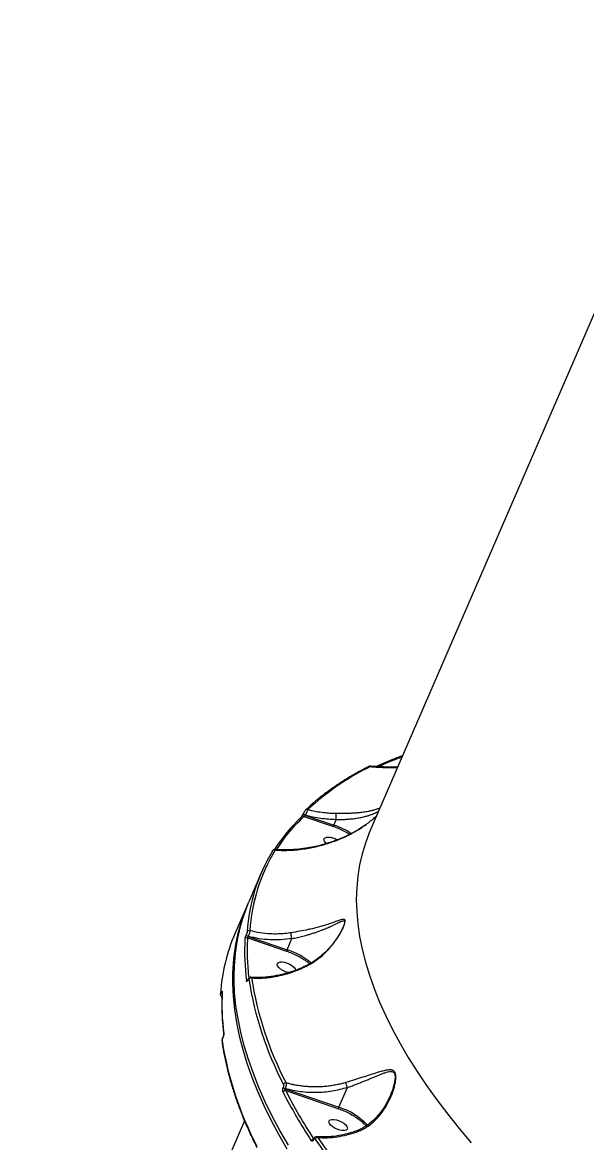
# Model space of a CAD drawing. Header units: millimetres. Extents: x -5873 to 5805, y -5301 to 4302.
# Drawn here: x -879 to -622, y 306 to 817 of the extents above; entities that cross this region are included whole.
import ezdxf

# ---------------------------------------------------------------- set-up
doc = ezdxf.new("R2010")
doc.units = ezdxf.units.MM
for name, color, linetype in [('DIKOM_ОБЪЕКТ', 7, 'Continuous'), ('DIKOM_РАЗМЕР_ЗОНА', 7, 'Continuous'), ('DIKOM_РАЗМЕР_ОБЪЕКТА', 7, 'Continuous')]:
    doc.layers.add(name, color=color, linetype=linetype)
doc.styles.add('style1', font='arial.ttf', dxfattribs={"width": 0.8})
doc.dimstyles.new('1-50', dxfattribs={"dimtxt": 300, "dimasz": 200, "dimexe": 100, "dimexo": 0, "dimgap": 100, "dimtad": 1, "dimtxsty": 'style1', "dimcen": 200, "dimclrd": 7, "dimclre": 7, "dimclrt": 7, "dimadec": 1, "dimazin": 2, "dimtfac": 1, "dimtmove": 0, "dimatfit": 2, "dimfxl": 0, "dimlwd": 25, "dimlwe": 18, "dimarcsym": 0})

# ---------------------------------------------------------------- blocks, each defined once
blk = doc.blocks.new('*D9')
at = {"layer": 'Defpoints', "color": 0, "transparency": 16777216}
for p in [(1338.11, 2802.44), (-4588.97, -1585.51), (-117.5, -1585.51)]:
    blk.add_point(p, dxfattribs=at)
at = {"layer": 'DIKOM_РАЗМЕР_ОБЪЕКТА', "color": 7, "lineweight": 18, "transparency": 16777216}
for p, q in [((1338.11, 2802.44), (-4688.97, 2802.44)), ((-117.5, -1585.51), (-4688.97, -1585.51))]:
    blk.add_line(p, q, dxfattribs=at)
at = {"layer": 'DIKOM_РАЗМЕР_ОБЪЕКТА', "color": 7, "lineweight": 25, "transparency": 16777216}
blk.add_line((-4588.97, 2602.44), (-4588.97, -1385.51), dxfattribs=at)
at = {"layer": 'DIKOM_РАЗМЕР_ОБЪЕКТА', "color": 7, "transparency": 16777216}
for points in [[(-4622.31, 2602.44), (-4555.64, 2602.44), (-4588.97, 2802.44)], [(-4622.31, -1385.51), (-4555.64, -1385.51), (-4588.97, -1585.51)]]:
    blk.add_solid(points, dxfattribs=at)
at = {"layer": 'DIKOM_РАЗМЕР_ОБЪЕКТА', "color": 7, "transparency": 16777216, "insert": (-4842.15, 460.98), "char_height": 300, "attachment_point": 5, "rotation": 90, "style": 'style1'}
blk.add_mtext('4400', dxfattribs=at)
blk = doc.blocks.new('*D10')
at = {"layer": 'Defpoints', "color": 0, "transparency": 16777216}
for p in [(4304.51, 1053.39), (-1538.59, -1332.39), (4304.51, -4224.84)]:
    blk.add_point(p, dxfattribs=at)
at = {"layer": 'DIKOM_РАЗМЕР_ОБЪЕКТА', "color": 7, "lineweight": 18, "transparency": 16777216}
for p, q in [((4304.51, 1053.39), (4304.51, -4324.84)), ((-1538.59, -1332.39), (-1538.59, -4324.84))]:
    blk.add_line(p, q, dxfattribs=at)
at = {"layer": 'DIKOM_РАЗМЕР_ОБЪЕКТА', "color": 7, "lineweight": 25, "transparency": 16777216}
blk.add_line((-1338.59, -4224.84), (4104.51, -4224.84), dxfattribs=at)
at = {"layer": 'DIKOM_РАЗМЕР_ОБЪЕКТА', "color": 7, "transparency": 16777216}
for points in [[(-1338.59, -4191.51), (-1338.59, -4258.18), (-1538.59, -4224.84)], [(4104.51, -4191.51), (4104.51, -4258.18), (4304.51, -4224.84)]]:
    blk.add_solid(points, dxfattribs=at)
at = {"layer": 'DIKOM_РАЗМЕР_ОБЪЕКТА', "color": 7, "transparency": 16777216, "insert": (1679.28, -3971.67), "char_height": 300, "attachment_point": 5, "style": 'style1'}
blk.add_mtext('5850', dxfattribs=at)
blk = doc.blocks.new('*D11')
at = {"layer": 'Defpoints', "color": 0, "transparency": 16777216}
for p in [(-510, 4302.44), (-5422.89, -3651.6), (284.83, -3651.6)]:
    blk.add_point(p, dxfattribs=at)
at = {"layer": 'DIKOM_РАЗМЕР_ЗОНА', "color": 7, "lineweight": 18, "transparency": 16777216}
for p, q in [((-510, 4302.44), (-5522.89, 4302.44)), ((284.83, -3651.6), (-5522.89, -3651.6))]:
    blk.add_line(p, q, dxfattribs=at)
at = {"layer": 'DIKOM_РАЗМЕР_ЗОНА', "color": 7, "lineweight": 25, "transparency": 16777216}
blk.add_line((-5422.89, 4102.44), (-5422.89, -3451.6), dxfattribs=at)
at = {"layer": 'DIKOM_РАЗМЕР_ЗОНА', "color": 7, "transparency": 16777216}
for points in [[(-5456.22, 4102.44), (-5389.56, 4102.44), (-5422.89, 4302.44)], [(-5456.22, -3451.6), (-5389.56, -3451.6), (-5422.89, -3651.6)]]:
    blk.add_solid(points, dxfattribs=at)
at = {"layer": 'DIKOM_РАЗМЕР_ЗОНА', "color": 7, "transparency": 16777216, "insert": (-5676.06, -474.49), "char_height": 300, "attachment_point": 5, "rotation": 90, "style": 'style1'}
blk.add_mtext('7950', dxfattribs=at)

msp = doc.modelspace()

# ---------------------------------------------------------------- linework, layer by layer
at = {"layer": 'DIKOM_ОБЪЕКТ', "color": 7, "linetype": 'Continuous', "lineweight": 15}
for p, q in [((-604.339, 716.609), (-720.772, 447.716)), ((-751.173, 455.824), (-751.185, 455.796)), ((-751.173, 455.824), (-751.127, 455.889)), ((-750.984, 454.466), (-737.418, 449.888)), ((-750.266, 454.931), (-750.254, 454.958)), ((-750.266, 454.931), (-737.237, 450.534)), ((-737.237, 450.534), (-736.181, 452.973)), ((-736.181, 452.973), (-736.18, 452.98)), ((-722.717, 450.676), (-725.936, 448.525)), ((-725.916, 448.512), (-725.93, 448.526)), ((-770.256, 429.068), (-775.996, 415.814)), ((-776.71, 414.163), (-782.45, 400.908)), ((-777.24, 400.49), (-777.26, 400.445)), ((-776.55, 399.014), (-758.816, 392.988)), ((-776.33, 399.647), (-776.31, 399.692)), ((-776.33, 399.647), (-758.634, 393.634)), ((-733.096, 403.766), (-733.58, 402.811)), ((-758.634, 393.634), (-756.449, 398.68)), ((-756.449, 398.68), (-756.448, 398.687)), ((-776.483, 379.876), (-776.511, 379.811)), ((-776.469, 379.992), (-776.498, 379.926)), ((-788.696, 374.034), (-788.716, 373.989)), ((-788.654, 372.322), (-788.348, 372.174)), ((-787.948, 353.4), (-787.976, 353.334)), ((-787.933, 353.515), (-787.962, 353.45)), ((-787.933, 353.515), (-787.929, 353.525)), ((-788.316, 351.599), (-788.319, 351.622)), ((-760.362, 330.712), (-760.334, 330.777)), ((-759.448, 330.147), (-759.476, 330.081)), ((-759.476, 330.081), (-734.973, 321.698)), ((-759.215, 329.284), (-735.156, 321.053)), ((-734.973, 321.698), (-731.082, 330.684)), ((-731.082, 330.684), (-731.082, 330.687)), ((-778.022, 315.501), (-894.455, 46.607)), ((-746.515, 307.191), (-746.535, 307.146)), ((-746.477, 306.857), (-746.458, 306.902))]:
    msp.add_line(p, q, dxfattribs=at)
at = {"layer": 'DIKOM_ОБЪЕКТ', "color": 7, "linetype": 'Continuous', "lineweight": 15, "flags": 128}
for points in [[(-751.199, 455.747), (-751.194, 455.771), (-751.185, 455.796)], [(-750.266, 454.931), (-750.49, 455.02), (-750.702, 455.132), (-750.888, 455.259), (-751.037, 455.394), (-751.142, 455.53), (-751.195, 455.658), (-751.199, 455.747)], [(-750.254, 454.958), (-750.478, 455.047), (-750.69, 455.159), (-750.876, 455.286), (-751.025, 455.422), (-751.13, 455.557), (-751.183, 455.685), (-751.182, 455.798), (-751.173, 455.824)], [(-750.078, 457.452), (-750.196, 457.363), (-750.234, 457.324)], [(-740.658, 442.068), (-741.008, 442.403), (-741.549, 443.121), (-741.767, 443.784), (-741.645, 444.339), (-741.192, 444.741), (-740.446, 444.958), (-739.467, 444.971), (-738.334, 444.78)], [(-720.772, 447.716), (-721.063, 447.034), (-722.876, 442.269), (-724.361, 437.368), (-725.517, 432.336), (-726.342, 427.177), (-726.835, 421.895), (-726.997, 416.497), (-726.827, 410.986), (-726.325, 405.368), (-725.492, 399.648), (-724.329, 393.832), (-722.836, 387.925), (-721.015, 381.932), (-718.867, 375.86), (-716.395, 369.712), (-713.601, 363.497), (-710.488, 357.218), (-707.058, 350.882), (-703.315, 344.495), (-699.262, 338.063), (-694.902, 331.592), (-690.241, 325.088), (-685.282, 318.556), (-680.03, 312.004), (-674.489, 305.436)], [(-765.316, 438.659), (-765.234, 438.805), (-765.208, 438.839)], [(-758.035, 304.374), (-761.864, 311.042), (-765.381, 317.658), (-768.581, 324.215), (-771.463, 330.709), (-774.024, 337.135), (-776.262, 343.486), (-778.176, 349.757), (-779.763, 355.943), (-781.022, 362.04), (-781.952, 368.041), (-782.553, 373.941), (-782.824, 379.737), (-782.812, 383.915)], [(-757.879, 383.148), (-758.198, 383.219), (-759.393, 383.599), (-760.554, 384.137), (-761.586, 384.789), (-762.405, 385.503), (-762.946, 386.221), (-763.164, 386.884), (-763.042, 387.439), (-762.589, 387.841), (-761.843, 388.058), (-760.864, 388.071), (-759.731, 387.88), (-759.731, 387.88)], [(-759.731, 387.88), (-758.536, 387.5), (-757.375, 386.962), (-756.343, 386.31), (-755.524, 385.596), (-754.983, 384.878), (-754.765, 384.215), (-754.763, 384.188)], [(-783.551, 380.798), (-783.538, 378.086), (-783.268, 372.291), (-782.667, 366.39), (-781.737, 360.389), (-780.477, 354.293), (-778.89, 348.106), (-776.977, 341.835), (-774.739, 335.484), (-772.178, 329.059), (-769.296, 322.565), (-766.095, 316.007), (-762.579, 309.392), (-758.75, 302.724)], [(-776.511, 379.811), (-776.51, 379.884), (-776.498, 379.926)], [(-776.466, 379.999), (-776.482, 379.95), (-776.483, 379.876)], [(-787.976, 353.334), (-787.975, 353.408), (-787.959, 353.457)], [(-787.948, 353.4), (-787.946, 353.474), (-787.933, 353.515)], [(-736.07, 315.944), (-734.875, 315.564), (-733.714, 315.026), (-732.682, 314.374), (-731.863, 313.66), (-731.322, 312.943), (-731.104, 312.279), (-731.226, 311.724), (-731.679, 311.322), (-732.425, 311.106), (-733.404, 311.093), (-734.537, 311.284), (-735.732, 311.663), (-736.893, 312.201), (-737.925, 312.854), (-738.744, 313.567), (-739.285, 314.285), (-739.503, 314.948), (-739.381, 315.503), (-738.929, 315.906), (-738.182, 316.122), (-737.203, 316.135), (-736.07, 315.944)]]:
    msp.add_lwpolyline(points, dxfattribs=at)
at = {"layer": 'DIKOM_ОБЪЕКТ', "color": 7, "linetype": 'Continuous', "lineweight": 15}
for centre, radius, start, end in [((-668.468, 370.67), 118.569, 116.045, 132.92919), ((-720.935, 476.499), 0.809, 59.82699, 111.22185), ((-749.619, 456.673), 0.904, 64.05493, 120.45355), ((-690.559, 390.443), 88.622, 134.0837, 146.47202), ((-751.489, 453.792), 0.789, 121.73995, 156.77722), ((-751.441, 453.668), 0.919, 60.18619, 120.2512), ((-749.052, 415.935), 36.561, 57.25903, 71.14702), ((-740.773, 435.034), 10.046, 60.14425, 75.9461), ((-694.6, 396.302), 82.431, 149.07996, 176.19065), ((-693.559, 396.829), 82.251, 149.07998, 176.19009), ((-764.49, 438.218), 0.949, 67.05557, 139.16176), ((-697.695, 380.563), 85.857, 156.36294, 179.84305), ((-698.033, 382.476), 84.791, 156.84809, 179.02734), ((-705.49, 367.875), 83.75, 156.76941, 176.06696), ((-776.923, 398.056), 1.028, 68.72968, 153.28655), ((-776.106, 400.849), 1.223, 199.29616, 259.43737), ((-776.087, 400.893), 1.222, 199.26377, 259.47398), ((-775.938, 401.324), 1.018, 72.25461, 153.4755), ((-675.456, 392.615), 102.554, 176.69996, 187.43556), ((-769.162, 361.729), 33.597, 50.22707, 71.73905), ((-776.24, 378.917), 1.003, 106.60197, 154.89359), ((-775.105, 379.707), 1.07, 75.90411, 153.62565), ((-621.991, 404.24), 155.941, 188.87482, 207.53898), ((-621.115, 404.749), 155.592, 188.87463, 207.53931), ((-788.311, 373.301), 0.797, 156.52193, 184.84802), ((-787.912, 374.17), 0.824, 192.67006, 242.03941), ((-787.941, 374.181), 0.769, 191.01483, 242.56422), ((-685.821, 368.68), 102.553, 176.69994, 187.4356), ((-787.479, 374.267), 0.791, 156.40005, 190.88297), ((-786.792, 355.093), 0.786, 156.33904, 185.67165), ((-787.544, 351.708), 0.78, 156.2279, 186.29942), ((-634.196, 376.076), 155.928, 188.87407, 207.53977), ((-759.195, 331.633), 1.182, 84.31085, 154.5668), ((-759.398, 328.117), 1.181, 81.13395, 154.69427), ((-542.851, 440.469), 244.675, 207.2019, 213.21185), ((-759.039, 331.632), 1.612, 214.82591, 254.25523), ((-759.012, 331.695), 1.609, 214.78818, 254.29808), ((-732.989, 320.789), 2.183, 155.38732, 173.06162), ((-743.751, 293.134), 29.883, 42.96866, 72.91787), ((-746.422, 305.922), 1.254, 94.64801, 154.99406), ((-746.265, 307.049), 0.286, 159.01886, 222.07884), ((-746.219, 307.1), 0.31, 163.29064, 219.70621), ((-744.6, 306.652), 1.246, 89.02106, 155.22844), ((-445.074, 508.922), 362.073, 213.86248, 223.94096), ((-444.592, 509.196), 361.266, 213.86251, 223.94124)]:
    msp.add_arc(centre, radius, start, end, dxfattribs=at)
for points, knots in [([(-705.842, 482.194), (-705.854, 482.19), (-706.569, 481.928), (-708.113, 481.336), (-710.614, 480.351), (-713.499, 479.148), (-715.924, 478.099), (-717.35, 477.428), (-717.722, 477.253)], [0, 0, 0, 0, 0.0028732, 0.1723219, 0.3785533, 0.6215699, 0.9013678, 1, 1, 1, 1]), ([(-716.748, 477.185), (-714.107, 478.434), (-710.717, 480.037), (-706.917, 481.362), (-706.076, 481.655)], [0, 0, 0, 0, 0.7787396, 1, 1, 1, 1]), ([(-721.228, 477.253), (-722.277, 476.718), (-724.264, 475.706), (-726.984, 474.216), (-729.327, 472.872), (-731.307, 471.685), (-732.945, 470.667), (-734.305, 469.795), (-735.676, 468.893), (-737.285, 467.802), (-739.293, 466.384), (-741.629, 464.653), (-744.255, 462.587), (-747.142, 460.17), (-749.062, 458.392), (-750.078, 457.452)], [0, 0, 0, 0, 0.0941566, 0.1782384, 0.2522429, 0.3161738, 0.3700286, 0.4138062, 0.4524522, 0.5092683, 0.5798604, 0.6642291, 0.7623751, 0.8742989, 1, 1, 1, 1]), ([(-720.415, 477.418), (-720.466, 477.42), (-720.567, 477.424), (-720.765, 477.4), (-720.989, 477.35), (-721.149, 477.285), (-721.231, 477.252)], [0, 0, 0, 0, 0.2476092, 0.4930122, 0.7425624, 1, 1, 1, 1]), ([(-720.528, 477.198), (-720.489, 477.283), (-720.431, 477.407), (-720.428, 477.395), (-720.427, 477.391)], [0, 0, 0, 0, 0.6818614, 1, 1, 1, 1]), ([(-720.528, 477.198), (-719.661, 477.13), (-717.87, 476.988), (-715.142, 476.859), (-712.109, 476.79), (-709.785, 476.792), (-708.381, 476.833), (-708.161, 476.839)], [0, 0, 0, 0, 0.2137899, 0.4418181, 0.6650095, 0.9477509, 1, 1, 1, 1]), ([(-708.101, 476.978), (-708.23, 476.973), (-710.41, 476.887), (-714.548, 476.972), (-718.477, 477.286), (-720.424, 477.442)], [0, 0, 0, 0, 0.0307438, 0.519856, 1, 1, 1, 1]), ([(-751.975, 454.386), (-751.881, 454.52), (-751.74, 454.722), (-751.539, 455.063), (-751.399, 455.318), (-751.316, 455.484), (-751.279, 455.56)], [0, 0, 0, 0, 0.411471, 0.6193244, 0.8247129, 1, 1, 1, 1]), ([(-751.199, 455.747), (-751.229, 455.675), (-751.289, 455.532), (-751.42, 455.25), (-751.585, 454.93), (-751.769, 454.625), (-751.86, 454.516), (-751.905, 454.462)], [0, 0, 0, 0, 0.1338371, 0.2636855, 0.5140441, 0.7587516, 1, 1, 1, 1]), ([(-750.205, 457.354), (-750.273, 457.28), (-750.41, 457.131), (-750.638, 456.792), (-750.821, 456.488), (-750.956, 456.246), (-751.083, 456.001), (-751.153, 455.85), (-751.187, 455.774)], [0, 0, 0, 0, 0.248168, 0.4964651, 0.6219719, 0.747993, 0.8744831, 1, 1, 1, 1]), ([(-749.224, 457.486), (-749.278, 457.358), (-749.388, 457.102), (-749.612, 456.556), (-749.806, 456.077), (-749.959, 455.697), (-750.113, 455.314), (-750.207, 455.077), (-750.254, 454.958)], [0, 0, 0, 0, 0.2448163, 0.4908843, 0.6161473, 0.7428422, 0.8711513, 1, 1, 1, 1]), ([(-736.152, 455.79), (-736.886, 455.801), (-738.556, 455.826), (-741.348, 456.033), (-744.338, 456.425), (-747.028, 456.937), (-748.585, 457.326), (-749.224, 457.486)], [0, 0, 0, 0, 0.1659137, 0.3773782, 0.6331773, 0.8496481, 1, 1, 1, 1]), ([(-736.18, 452.98), (-735.529, 452.997), (-734.22, 453.031), (-732.301, 453.12), (-730.423, 453.251), (-728.429, 453.448), (-726.344, 453.736), (-724.224, 454.138), (-722.435, 454.582), (-720.907, 455.047), (-719.643, 455.497), (-718.436, 455.997), (-717.513, 456.426), (-716.999, 456.705), (-716.842, 456.791)], [0, 0, 0, 0, 0.0800473, 0.1610598, 0.2403666, 0.322023, 0.4278757, 0.5345547, 0.6427988, 0.7206139, 0.8031548, 0.8798236, 0.9633393, 1, 1, 1, 1]), ([(-736.18, 452.98), (-736.178, 453.103), (-736.176, 453.357), (-736.171, 453.779), (-736.167, 454.214), (-736.163, 454.643), (-736.159, 455.039), (-736.156, 455.373), (-736.154, 455.632), (-736.153, 455.738), (-736.152, 455.79)], [0, 0, 0, 0, 0.1191932, 0.2441119, 0.3720759, 0.5000482, 0.632657, 0.761943, 0.8850706, 1, 1, 1, 1]), ([(-716.171, 458.34), (-716.305, 458.277), (-716.875, 458.007), (-718.097, 457.594), (-719.774, 457.102), (-721.665, 456.681), (-723.727, 456.338), (-725.946, 456.083), (-728.104, 455.924), (-730.164, 455.835), (-732.771, 455.777), (-734.797, 455.785), (-736.152, 455.79)], [0, 0, 0, 0, 0.0330843, 0.1409939, 0.2485273, 0.3547719, 0.4668509, 0.5739031, 0.6768068, 0.7586568, 0.8384997, 1, 1, 1, 1]), ([(-763.373, 439.344), (-761.727, 441.79), (-758.151, 447.106), (-753.497, 451.886), (-750.984, 454.466)], [0, 0, 0, 0, 0.4601438, 1, 1, 1, 1]), ([(-750.984, 454.466), (-750.923, 454.476), (-750.802, 454.496), (-750.633, 454.571), (-750.501, 454.655), (-750.405, 454.735), (-750.32, 454.827), (-750.283, 454.897), (-750.266, 454.931)], [0, 0, 0, 0, 0.250879, 0.5002479, 0.6338967, 0.7500374, 0.8805337, 1, 1, 1, 1]), ([(-736.181, 452.973), (-738.57, 453.073), (-743.344, 453.273), (-747.952, 454.396), (-750.254, 454.958)], [0, 0, 0, 0, 0.5002313, 1, 1, 1, 1]), ([(-737.237, 450.534), (-737.261, 450.476), (-737.308, 450.361), (-737.368, 450.171), (-737.409, 449.998), (-737.415, 449.925), (-737.418, 449.888)], [0, 0, 0, 0, 0.2499765, 0.5000266, 0.7500186, 1, 1, 1, 1]), ([(-725.916, 448.512), (-725.161, 448.991), (-723.643, 449.955), (-721.489, 451.55), (-719.583, 453.117), (-718.329, 454.218), (-717.766, 454.757), (-717.693, 454.827)], [0, 0, 0, 0, 0.2562995, 0.5155213, 0.7704107, 0.9702659, 1, 1, 1, 1]), ([(-725.717, 448.667), (-727.111, 447.86), (-729.625, 446.404), (-733.146, 444.778), (-735.871, 443.671), (-737.832, 442.962), (-739.438, 442.424), (-741.192, 441.882), (-743.553, 441.23), (-746.59, 440.524), (-750.283, 439.858), (-754.601, 439.353), (-759.363, 439.101), (-762.596, 439.283), (-764.241, 439.376)], [0, 0, 0, 0, 0.1145861, 0.2068063, 0.2773758, 0.3264444, 0.357842, 0.4005412, 0.4605628, 0.5377581, 0.631559, 0.7417024, 0.8686466, 1, 1, 1, 1]), ([(-764.12, 439.092), (-763.138, 439.041), (-761.08, 438.934), (-757.932, 438.974), (-754.556, 439.18), (-751.193, 439.566), (-747.949, 440.109), (-744.808, 440.782), (-741.667, 441.608), (-738.412, 442.639), (-734.608, 444.061), (-730.393, 445.928), (-727.361, 447.678), (-725.916, 448.512)], [0, 0, 0, 0, 0.0794225, 0.166398, 0.2491809, 0.3436978, 0.4269125, 0.4989154, 0.584886, 0.668091, 0.7497686, 0.8807265, 1, 1, 1, 1]), ([(-737.418, 449.888), (-736.604, 449.591), (-734.94, 448.982), (-732.496, 447.801), (-730.795, 446.892), (-730.018, 446.353), (-729.955, 446.31)], [0, 0, 0, 0, 0.3107115, 0.6356046, 0.9707345, 1, 1, 1, 1]), ([(-764.241, 439.355), (-764.309, 439.354), (-764.449, 439.351), (-764.711, 439.259), (-764.948, 439.124), (-765.066, 438.991), (-765.109, 438.943)], [0, 0, 0, 0, 0.268864, 0.5474531, 0.8362783, 1, 1, 1, 1]), ([(-764.12, 439.092), (-764.134, 439.198), (-764.153, 439.344), (-764.223, 439.328), (-764.242, 439.323)], [0, 0, 0, 0, 0.7221701, 1, 1, 1, 1]), ([(-749.268, 386.36), (-748.064, 387.038), (-745.654, 388.394), (-742.808, 390.682), (-740.512, 392.861), (-738.701, 394.842), (-737.153, 396.773), (-735.871, 398.572), (-734.778, 400.275), (-733.826, 401.943), (-733.124, 403.36), (-732.675, 404.415), (-732.291, 405.463), (-732.075, 406.381), (-732.119, 407.002), (-732.273, 407.298), (-732.529, 407.454), (-733.022, 407.522), (-733.912, 407.332), (-735.255, 406.871), (-737.052, 406.204), (-739.338, 405.386), (-741.896, 404.572), (-744.343, 403.886), (-746.582, 403.323), (-749.388, 402.693), (-752.771, 402.033), (-755.486, 401.587), (-756.8, 401.372)], [0, 0, 0, 0, 0.0626395, 0.1252911, 0.1665071, 0.2082748, 0.2494073, 0.2817641, 0.3119835, 0.345484, 0.3744561, 0.390985, 0.4059781, 0.4373848, 0.4528842, 0.4689939, 0.4839708, 0.500452, 0.5398841, 0.5827312, 0.6256355, 0.6878836, 0.7498874, 0.791903, 0.8336246, 0.8747456, 0.9394051, 1, 1, 1, 1]), ([(-756.448, 398.687), (-755.587, 398.87), (-753.858, 399.239), (-751.351, 399.844), (-749.162, 400.431), (-747.247, 400.999), (-745.625, 401.52), (-744.035, 402.073), (-742.859, 402.513), (-742.009, 402.848), (-741.479, 403.061), (-740.922, 403.292), (-740.34, 403.54), (-739.932, 403.718), (-739.602, 403.864), (-739.167, 404.059), (-738.523, 404.354), (-737.824, 404.684), (-737.026, 405.07), (-736.091, 405.533), (-735.024, 406.065), (-734.052, 406.525), (-733.328, 406.801), (-732.854, 406.869), (-732.563, 406.807), (-732.38, 406.583), (-732.339, 406.15), (-732.429, 405.638), (-732.563, 405.161), (-732.733, 404.655), (-732.908, 404.192), (-733.058, 403.86), (-733.09, 403.789)], [0, 0, 0, 0, 0.0674981, 0.1354494, 0.2044018, 0.2538028, 0.3061147, 0.3550888, 0.4081182, 0.4256206, 0.4444989, 0.4647568, 0.4863929, 0.509409, 0.5112261, 0.5244275, 0.5601044, 0.5881891, 0.6109847, 0.6621157, 0.7132255, 0.7643712, 0.8151615, 0.8424329, 0.8664031, 0.8929624, 0.917957, 0.9424176, 0.9555264, 0.9693888, 0.9934419, 1, 1, 1, 1]), ([(-777.841, 398.518), (-777.827, 398.627), (-777.8, 398.844), (-777.662, 399.357), (-777.473, 399.926), (-777.331, 400.272), (-777.26, 400.445)], [0, 0, 0, 0, 0.2499995, 0.4997723, 0.7494532, 1, 1, 1, 1]), ([(-776.849, 401.779), (-776.858, 401.706), (-776.878, 401.561), (-776.972, 401.218), (-777.098, 400.838), (-777.193, 400.606), (-777.24, 400.49)], [0, 0, 0, 0, 0.2500442, 0.4998991, 0.7492251, 1, 1, 1, 1]), ([(-775.93, 380.745), (-776.239, 383.718), (-776.886, 389.953), (-776.665, 395.902), (-776.55, 399.014)], [0, 0, 0, 0, 0.4768275, 1, 1, 1, 1]), ([(-776.55, 399.014), (-776.545, 399.037), (-776.536, 399.078), (-776.509, 399.173), (-776.474, 399.276), (-776.436, 399.384), (-776.388, 399.507), (-776.353, 399.591), (-776.33, 399.647)], [0, 0, 0, 0, 0.1716088, 0.3122472, 0.5000056, 0.6322814, 0.7599452, 1, 1, 1, 1]), ([(-775.627, 402.294), (-775.642, 402.147), (-775.67, 401.854), (-775.832, 401.16), (-776.053, 400.392), (-776.224, 399.925), (-776.31, 399.692)], [0, 0, 0, 0, 0.250439, 0.5004675, 0.7502296, 1, 1, 1, 1]), ([(-756.449, 398.68), (-758.105, 398.463), (-761.409, 398.03), (-766.438, 398.056), (-771.443, 398.538), (-774.688, 399.307), (-776.31, 399.692)], [0, 0, 0, 0, 0.249859, 0.498717, 0.7494377, 1, 1, 1, 1]), ([(-756.8, 401.372), (-757.721, 401.239), (-759.686, 400.955), (-762.857, 400.761), (-766.683, 400.8), (-771.026, 401.218), (-774.094, 401.935), (-775.627, 402.294)], [0, 0, 0, 0, 0.147157, 0.3139301, 0.5003383, 0.750165, 1, 1, 1, 1]), ([(-756.448, 398.687), (-756.48, 398.845), (-756.555, 399.222), (-756.648, 399.794), (-756.72, 400.32), (-756.767, 400.737), (-756.797, 401.112), (-756.799, 401.285), (-756.8, 401.372)], [0, 0, 0, 0, 0.1649454, 0.3941339, 0.5326573, 0.6832853, 0.8410969, 1, 1, 1, 1]), ([(-733.58, 402.811), (-733.834, 402.288), (-734.466, 400.99), (-735.734, 399.004), (-737.362, 396.725), (-739.135, 394.59), (-741.148, 392.484), (-743.399, 390.454), (-746.131, 388.352), (-748.315, 387.171), (-749.451, 386.557)], [0, 0, 0, 0, 0.0806899, 0.2006588, 0.3091638, 0.4487565, 0.5614937, 0.6860115, 0.8365534, 1, 1, 1, 1]), ([(-733.09, 403.789), (-733.186, 403.566), (-733.326, 403.239), (-733.498, 402.903), (-733.552, 402.797)], [0, 0, 0, 0, 0.6831136, 1, 1, 1, 1]), ([(-758.634, 393.634), (-758.658, 393.576), (-758.705, 393.461), (-758.765, 393.271), (-758.807, 393.099), (-758.813, 393.025), (-758.816, 392.988)], [0, 0, 0, 0, 0.2499815, 0.4999594, 0.749978, 1, 1, 1, 1]), ([(-758.816, 392.988), (-758.004, 392.69), (-756.342, 392.08), (-753.875, 390.909), (-751.501, 389.552), (-749.613, 388.288), (-748.677, 387.474), (-748.352, 387.191)], [0, 0, 0, 0, 0.2082173, 0.4259531, 0.6505298, 0.8786927, 1, 1, 1, 1]), ([(-749.285, 386.613), (-750.261, 386.141), (-752.383, 385.115), (-755.925, 383.742), (-760.07, 382.462), (-764.786, 381.464), (-770.027, 380.859), (-773.556, 380.992), (-775.411, 381.062)], [0, 0, 0, 0, 0.1150199, 0.25013, 0.406223, 0.5843044, 0.7815233, 1, 1, 1, 1]), ([(-774.844, 380.745), (-774.155, 380.71), (-773.058, 380.655), (-770.96, 380.658), (-768.716, 380.762), (-766.15, 381.038), (-763.978, 381.38), (-761.508, 381.873), (-758.735, 382.578), (-755.474, 383.641), (-752.339, 384.867), (-750.268, 385.874), (-749.268, 386.36)], [0, 0, 0, 0, 0.0834518, 0.1325835, 0.2499234, 0.3473659, 0.4310428, 0.5009662, 0.6323559, 0.7505565, 0.8795257, 1, 1, 1, 1]), ([(-749.423, 386.51), (-749.419, 386.52), (-749.406, 386.55), (-749.325, 386.438), (-749.268, 386.36)], [0, 0, 0, 0, 0.3083581, 1, 1, 1, 1]), ([(-776.511, 379.811), (-776.548, 379.73), (-776.621, 379.57), (-776.73, 379.38), (-776.834, 379.236), (-776.959, 379.119), (-777.088, 379.101), (-777.128, 379.262), (-777.148, 379.343)], [0, 0, 0, 0, 0.1252961, 0.2510483, 0.375509, 0.5013087, 0.7505123, 1, 1, 1, 1]), ([(-776.494, 379.933), (-776.513, 379.891), (-776.548, 379.809), (-776.583, 379.736), (-776.58, 379.724), (-776.579, 379.718)], [0, 0, 0, 0, 0.3542356, 0.6944649, 1, 1, 1, 1]), ([(-776.483, 379.876), (-776.459, 379.929), (-776.411, 380.034), (-776.34, 380.159), (-776.272, 380.254), (-776.19, 380.33), (-776.105, 380.342), (-776.078, 380.236), (-776.064, 380.183)], [0, 0, 0, 0, 0.1257633, 0.2511208, 0.3758845, 0.5013539, 0.7504961, 1, 1, 1, 1]), ([(-775.136, 381.042), (-775.247, 381.041), (-775.502, 381.037), (-775.85, 380.86), (-776.131, 380.579), (-776.336, 380.27), (-776.422, 380.09), (-776.466, 379.999)], [0, 0, 0, 0, 0.184727, 0.4247355, 0.7030571, 0.8503086, 1, 1, 1, 1]), ([(-775.137, 381.009), (-775.106, 381.014), (-774.984, 381.035), (-774.904, 380.869), (-774.844, 380.745)], [0, 0, 0, 0, 0.2539039, 1, 1, 1, 1]), ([(-789.107, 373.341), (-789.104, 373.227), (-789.097, 372.994), (-788.962, 372.669), (-788.753, 372.4), (-788.568, 372.299), (-788.476, 372.249)], [0, 0, 0, 0, 0.2385771, 0.4913464, 0.7484453, 1, 1, 1, 1]), ([(-788.716, 373.989), (-788.762, 373.887), (-788.855, 373.684), (-788.967, 373.516), (-789.039, 373.476), (-789.041, 373.571), (-789.042, 373.619)], [0, 0, 0, 0, 0.2507297, 0.5000947, 0.7499428, 1, 1, 1, 1]), ([(-788.696, 374.034), (-788.626, 374.187), (-788.487, 374.491), (-788.321, 374.741), (-788.212, 374.799), (-788.207, 374.655), (-788.204, 374.584)], [0, 0, 0, 0, 0.2505358, 0.5001937, 0.7499876, 1, 1, 1, 1]), ([(-788.256, 374.117), (-788.298, 373.314), (-788.376, 371.831), (-788.422, 369.769), (-788.43, 368.07), (-788.415, 366.707), (-788.384, 365.334), (-788.321, 363.623), (-788.188, 361.271), (-787.959, 358.376), (-787.707, 356.244), (-787.573, 355.116)], [0, 0, 0, 0, 0.1305886, 0.2411817, 0.3317811, 0.4023864, 0.4580045, 0.5494986, 0.6723607, 0.8265897, 1, 1, 1, 1]), ([(-787.959, 353.457), (-788.017, 353.308), (-788.135, 353.007), (-788.265, 352.488), (-788.335, 352.047), (-788.325, 351.846), (-788.321, 351.766)], [0, 0, 0, 0, 0.2662236, 0.5386614, 0.8176068, 1, 1, 1, 1]), ([(-788.258, 352.023), (-788.262, 352.098), (-788.27, 352.25), (-788.223, 352.542), (-788.164, 352.789), (-788.109, 352.979), (-788.046, 353.166), (-787.999, 353.278), (-787.976, 353.334)], [0, 0, 0, 0, 0.2500534, 0.4991784, 0.62489, 0.7494736, 0.8746317, 1, 1, 1, 1]), ([(-787.512, 355.409), (-787.507, 355.293), (-787.497, 355.061), (-787.57, 354.614), (-787.66, 354.235), (-787.744, 353.944), (-787.841, 353.658), (-787.912, 353.486), (-787.948, 353.4)], [0, 0, 0, 0, 0.2500396, 0.4991726, 0.6248124, 0.7494876, 0.8748741, 1, 1, 1, 1]), ([(-787.574, 355.016), (-787.572, 354.945), (-787.567, 354.803), (-787.624, 354.481), (-787.696, 354.194), (-787.763, 353.965), (-787.842, 353.735), (-787.901, 353.593), (-787.93, 353.523)], [0, 0, 0, 0, 0.2418186, 0.4893685, 0.6153904, 0.7425531, 0.870774, 1, 1, 1, 1]), ([(-788.304, 351.601), (-788.282, 351.414), (-788.051, 349.452), (-787.362, 345.642), (-786.219, 340.169), (-784.787, 334.618), (-783.101, 329.003), (-781.153, 323.325), (-778.951, 317.589), (-776.478, 311.795), (-774.305, 307.052), (-772.864, 304.223), (-772.425, 303.36)], [0, 0, 0, 0, 0.0123163, 0.1293072, 0.2463154, 0.3633387, 0.4803738, 0.5974186, 0.71447, 0.8315258, 0.948585, 1, 1, 1, 1]), ([(-726.876, 310.395), (-726.066, 310.713), (-724.414, 311.363), (-722.086, 312.735), (-719.555, 314.621), (-716.987, 317.137), (-714.816, 319.92), (-713.165, 322.531), (-711.926, 324.851), (-710.935, 327.08), (-710.179, 329.127), (-709.596, 331.054), (-709.171, 332.917), (-708.963, 334.489), (-708.932, 335.64), (-709.018, 336.773), (-709.335, 337.72), (-709.909, 338.318), (-710.423, 338.594), (-711.015, 338.737), (-711.964, 338.795), (-713.398, 338.603), (-715.338, 338.127), (-717.761, 337.415), (-720.672, 336.496), (-724.147, 335.393), (-727.829, 334.244), (-730.43, 333.446), (-731.732, 333.046)], [0, 0, 0, 0, 0.0399754, 0.0815391, 0.1251079, 0.1871828, 0.2496236, 0.2907683, 0.3324811, 0.3734621, 0.4059041, 0.4359219, 0.4695471, 0.4983064, 0.5147439, 0.5296789, 0.5610922, 0.5763332, 0.5925657, 0.6075609, 0.6240923, 0.6638553, 0.7068447, 0.7497495, 0.8121335, 0.8743386, 0.9370977, 1, 1, 1, 1]), ([(-731.082, 330.687), (-730.479, 330.913), (-729.237, 331.378), (-727.443, 332.065), (-725.651, 332.764), (-723.967, 333.433), (-722.271, 334.119), (-720.646, 334.785), (-719.033, 335.455), (-717.501, 336.088), (-716.016, 336.691), (-714.579, 337.245), (-713.198, 337.717), (-712.084, 337.997), (-711.252, 338.073), (-710.654, 338.024), (-710.132, 337.825), (-709.706, 337.414), (-709.476, 336.898), (-709.363, 336.395), (-709.3, 335.86), (-709.296, 335.122), (-709.406, 333.909), (-709.711, 332.334), (-710.222, 330.471), (-710.865, 328.631), (-711.331, 327.409), (-711.607, 326.815), (-711.608, 326.814)], [0, 0, 0, 0, 0.0488041, 0.1004172, 0.1486456, 0.2006408, 0.2467117, 0.3000835, 0.3498196, 0.3997247, 0.4498899, 0.5000772, 0.5502851, 0.6002558, 0.6270232, 0.6505392, 0.6768709, 0.700931, 0.7252053, 0.7379365, 0.7512735, 0.7746399, 0.8012226, 0.8508809, 0.900462, 0.9502534, 0.9998569, 1, 1, 1, 1]), ([(-759.078, 332.81), (-759.053, 332.654), (-759.005, 332.342), (-759.061, 331.635), (-759.207, 330.852), (-759.367, 330.382), (-759.448, 330.147)], [0, 0, 0, 0, 0.2464078, 0.4950812, 0.7468223, 1, 1, 1, 1]), ([(-731.732, 333.046), (-732.431, 332.842), (-733.862, 332.424), (-736.106, 331.915), (-738.358, 331.514), (-740.634, 331.223), (-742.946, 331.034), (-745.02, 330.968), (-746.863, 330.982), (-748.491, 331.044), (-750.328, 331.178), (-752.487, 331.422), (-754.536, 331.751), (-756.243, 332.1), (-757.644, 332.423), (-758.531, 332.662), (-759.078, 332.81)], [0, 0, 0, 0, 0.0796062, 0.1630031, 0.2502034, 0.3277919, 0.4112976, 0.5007282, 0.5515686, 0.6100837, 0.6762791, 0.750161, 0.8443908, 0.9003071, 0.9385625, 1, 1, 1, 1]), ([(-731.082, 330.687), (-731.156, 330.879), (-731.31, 331.276), (-731.512, 331.943), (-731.668, 332.576), (-731.711, 332.893), (-731.732, 333.046)], [0, 0, 0, 0, 0.2427513, 0.5000617, 0.7573365, 1, 1, 1, 1]), ([(-760.465, 328.622), (-760.513, 328.748), (-760.609, 329.001), (-760.628, 329.47), (-760.594, 329.863), (-760.541, 330.162), (-760.465, 330.453), (-760.396, 330.625), (-760.362, 330.712)], [0, 0, 0, 0, 0.2500085, 0.4991509, 0.6248427, 0.7494828, 0.8748879, 1, 1, 1, 1]), ([(-760.263, 332.141), (-760.232, 332.059), (-760.17, 331.894), (-760.158, 331.588), (-760.181, 331.331), (-760.216, 331.136), (-760.266, 330.947), (-760.311, 330.834), (-760.334, 330.777)], [0, 0, 0, 0, 0.2500464, 0.4991807, 0.6248888, 0.7494593, 0.8746576, 1, 1, 1, 1]), ([(-759.215, 329.284), (-759.264, 329.332), (-759.36, 329.429), (-759.452, 329.6), (-759.499, 329.755), (-759.514, 329.877), (-759.508, 329.988), (-759.487, 330.051), (-759.476, 330.081)], [0, 0, 0, 0, 0.2511388, 0.5001621, 0.6432478, 0.7723482, 0.890129, 1, 1, 1, 1]), ([(-731.082, 330.684), (-733.387, 330.063), (-737.998, 328.819), (-745.22, 328.258), (-752.454, 328.571), (-757.116, 329.621), (-759.448, 330.147)], [0, 0, 0, 0, 0.2503411, 0.5009765, 0.7504601, 1, 1, 1, 1]), ([(-746.34, 307.167), (-748.699, 310.886), (-753.419, 318.325), (-757.283, 325.631), (-759.215, 329.284)], [0, 0, 0, 0, 0.5000009, 1, 1, 1, 1]), ([(-711.607, 326.814), (-712.089, 325.78), (-712.973, 323.881), (-714.458, 321.426), (-715.873, 319.434), (-717.493, 317.468), (-719.174, 315.746), (-721.053, 314.154), (-722.889, 312.855), (-724.963, 311.653), (-726.508, 311.068), (-727.261, 310.783)], [0, 0, 0, 0, 0.1503984, 0.2764106, 0.3784678, 0.4684852, 0.6052284, 0.6908043, 0.7882005, 0.8968591, 1, 1, 1, 1]), ([(-735.156, 321.053), (-734.343, 320.755), (-732.681, 320.145), (-730.218, 318.973), (-727.828, 317.618), (-725.648, 316.112), (-723.823, 314.6), (-722.934, 313.606), (-722.527, 313.151)], [0, 0, 0, 0, 0.16023, 0.3277703, 0.5005866, 0.6761582, 0.8517239, 1, 1, 1, 1]), ([(-746.477, 306.857), (-746.556, 306.707), (-746.713, 306.407), (-747.017, 306.191), (-747.321, 306.181), (-747.479, 306.361), (-747.559, 306.452)], [0, 0, 0, 0, 0.2505322, 0.5002048, 0.7499627, 1, 1, 1, 1]), ([(-746.536, 307.144), (-746.546, 307.121), (-746.566, 307.076), (-746.585, 307.043), (-746.572, 307.046), (-746.567, 307.047)], [0, 0, 0, 0, 0.4062786, 0.8039856, 1, 1, 1, 1]), ([(-745.03, 308.231), (-745.173, 308.229), (-745.471, 308.225), (-745.892, 308.015), (-746.267, 307.67), (-746.433, 307.349), (-746.516, 307.189)], [0, 0, 0, 0, 0.2331386, 0.4832922, 0.7416091, 1, 1, 1, 1]), ([(-746.458, 306.902), (-746.405, 307.002), (-746.3, 307.202), (-746.096, 307.348), (-745.892, 307.356), (-745.785, 307.235), (-745.732, 307.174)], [0, 0, 0, 0, 0.2507068, 0.5000472, 0.7499095, 1, 1, 1, 1]), ([(-727.139, 310.802), (-728.945, 310.233), (-732.373, 309.154), (-737.247, 308.362), (-741.484, 308.058), (-744.021, 308.185), (-745.202, 308.244)], [0, 0, 0, 0, 0.2970068, 0.5636353, 0.7969622, 1, 1, 1, 1]), ([(-745.033, 308.196), (-744.988, 308.201), (-744.816, 308.22), (-744.679, 308.034), (-744.579, 307.898)], [0, 0, 0, 0, 0.2669818, 1, 1, 1, 1]), ([(-744.579, 307.898), (-743.143, 307.839), (-740.272, 307.722), (-735.807, 308.153), (-731.315, 308.986), (-728.348, 309.927), (-726.876, 310.395)], [0, 0, 0, 0, 0.2499518, 0.4998979, 0.7517967, 1, 1, 1, 1]), ([(-727.249, 310.752), (-727.227, 310.758), (-727.175, 310.771), (-727.048, 310.656), (-726.933, 310.482), (-726.876, 310.395)], [0, 0, 0, 0, 0.2634145, 0.6291069, 1, 1, 1, 1])]:
    msp.add_open_spline(points, degree=3, knots=knots, dxfattribs=at)

# ---------------------------------------------------------------- dimensions: what is measured, and where the dimension line sits
at = {"layer": 'DIKOM_РАЗМЕР_ЗОНА'}
dim = msp.add_linear_dim(base=(-5422.889, -3651.603), p1=(-510.005, 4302.437), p2=(284.83, -3651.603), angle=90, text='7950', dimstyle='1-50', dxfattribs=at)
dim.commit()
dim.dimension.update_dxf_attribs({"geometry": '*D11', "text_midpoint": (-5422.889, -474.491), "dimtype": 160})
at = {"layer": 'DIKOM_РАЗМЕР_ОБЪЕКТА'}
dim = msp.add_linear_dim(base=(-4588.973, -1585.515), p1=(1338.114, 2802.437), p2=(-117.504, -1585.515), angle=90, text='4400', dimstyle='1-50', dxfattribs=at)
dim.commit()
dim.dimension.update_dxf_attribs({"geometry": '*D9', "text_midpoint": (-4588.973, 460.978), "dimtype": 160})
dim = msp.add_linear_dim(base=(4304.512, -4224.842), p1=(-1538.592, -1332.389), p2=(4304.512, 1053.391), text='5850', dimstyle='1-50', dxfattribs=at)
dim.commit()
dim.dimension.update_dxf_attribs({"geometry": '*D10', "text_midpoint": (1679.282, -4224.842), "dimtype": 160})

doc.saveas('drawing.dxf')
